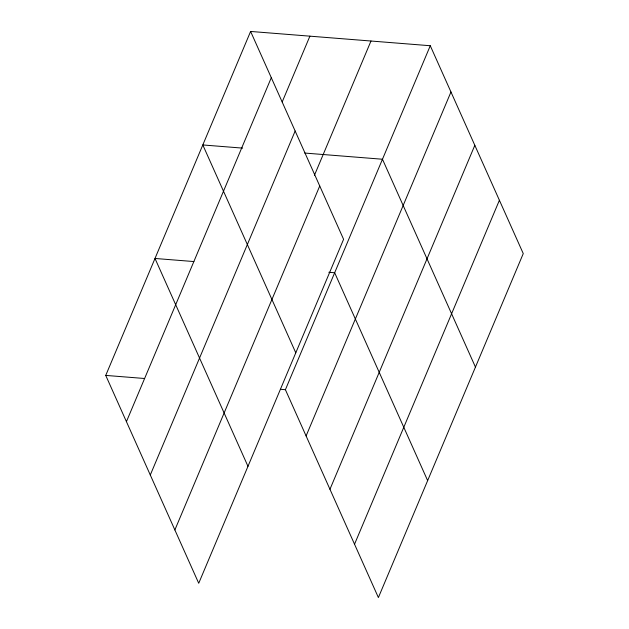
<?xml version="1.0" encoding="UTF-8"?>
<svg xmlns="http://www.w3.org/2000/svg" width="629" height="629" viewBox="0 0 629 629"><rect width="100%" height="100%" fill="white"/><g stroke="black" fill="none" stroke-linecap="round" stroke-linejoin="round"><path stroke-width="0.94" d="M250.609 31.45L343.591 239.303L198.725 583.264L105.743 375.411L250.609 31.45L430.275 45.736L523.257 253.589L378.391 597.55L285.409 389.697L430.275 45.736M126.429 421.658L271.296 77.697M282.201 101.929L309.9 36.167M150.292 474.989L295.15 131.029M314.453 175.247L370.984 41.019M174.87 529.933L319.736 185.98M306.103 435.944L450.962 91.983M329.958 489.276L474.824 145.315M354.536 544.219L499.402 200.258M242.652 148.122L202.805 144.953L295.779 352.814M304.758 153.059L382.471 159.239L475.453 367.1M193.874 261.554L155.001 258.464L247.975 466.317M328.833 272.286L334.667 272.75L427.641 480.603M105.743 375.411L144.623 378.501M280.55 389.304L285.409 389.697"/></g></svg>
